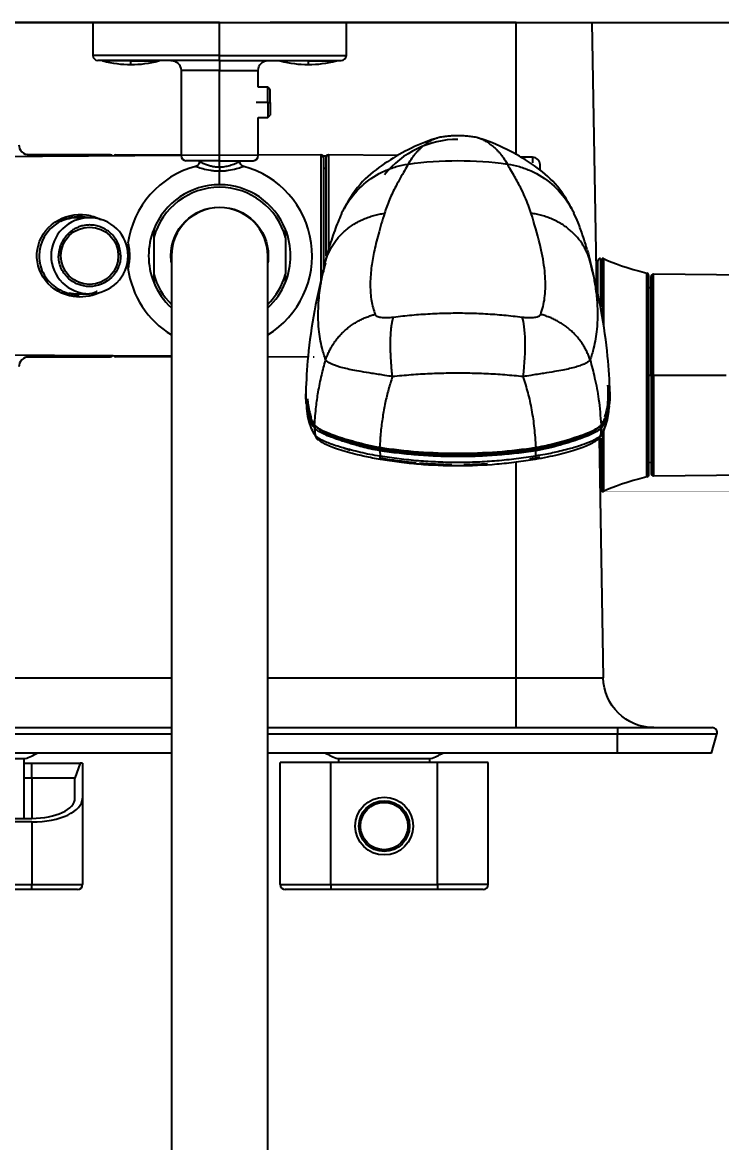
# Model space of a CAD drawing. Extents: x 0 to 3160, y 0 to 2315.
# Drawn here: x 1059.4 to 1197.3, y 1874.2 to 2095 of the extents above; entities that cross this region are included whole.
import ezdxf

# ---------------------------------------------------------------- set-up
doc = ezdxf.new("R2010")
doc.units = 0
doc.header["$LTSCALE"] = 10
doc.header["$MEASUREMENT"] = 0
doc.header["$PDMODE"] = 3
doc.header["$PDSIZE"] = -10
doc.layers.get('0').update_dxf_attribs({"linetype": 'CONTINUOUS'})
doc.layers.get('DEFPOINTS').update_dxf_attribs({"linetype": 'CONTINUOUS'})
doc.layers.add('1', color=7, linetype='CONTINUOUS', true_color=0xffffff)
doc.styles.add('Daelim Dimension', font='')
doc.styles.get('Daelim Dimension').set_extended_font_data('나눔고딕')
doc.dimstyles.new('DEFAULT', dxfattribs={"dimscale": 2, "dimtxt": 2, "dimasz": 2, "dimexe": 0, "dimexo": 2, "dimgap": 1, "dimtad": 1, "dimdec": 1, "dimzin": 9, "dimdsep": 46, "dimtxsty": 'Daelim Dimension', "dimcen": 0.5, "dimclrd": 252, "dimclre": 252, "dimclrt": 3, "dimadec": 1, "dimazin": 0, "dimtfac": 1, "dimtdec": 1, "dimtix": 1, "dimtmove": 0, "dimatfit": 3, "dimfxl": 1, "dimtolj": 1, "dimtzin": 1, "dimlwd": 9, "dimlwe": 9, "dimarcsym": 0})

# ---------------------------------------------------------------- blocks, each defined once
blk = doc.blocks.new('*D19')
at = {"color": 5, "lineweight": 9, "ltscale": 0.5, "transparency": 16777216}
for p, q in [((1376.7, 2095.02), (1378.39, 2095.02)), ((1376.39, 2087.02), (1376.39, 1551.36)), ((1102.29, 1543.36), (1378.39, 1543.36))]:
    blk.add_line(p, q, dxfattribs=at)
at = {"color": 5, "ltscale": 0.5, "transparency": 16777216}
for points in [[(1375.06, 2087.02), (1377.72, 2087.02), (1376.39, 2095.02)], [(1375.06, 1551.36), (1377.72, 1551.36), (1376.39, 1543.36)]]:
    blk.add_solid(points, dxfattribs=at)
at = {"layer": 'DEFPOINTS', "color": 0, "ltscale": 0.5, "transparency": 16777216}
for p in [(1372.7, 2095.02), (1098.29, 1543.36), (1376.39, 1543.36)]:
    blk.add_point(p, dxfattribs=at)
at = {"color": 7, "ltscale": 0.5, "transparency": 16777216, "insert": (1363.5, 1819.19), "char_height": 20, "attachment_point": 5, "rotation": 90, "style": 'Daelim Dimension'}
blk.add_mtext('\\A1;552', dxfattribs=at)

msp = doc.modelspace()

# ---------------------------------------------------------------- linework, layer by layer
at = {"lineweight": -3, "ltscale": 0.5}
msp.add_line((632.78, 2095.02), (2112.63, 2095.02), dxfattribs=at)
at = {"color": 7, "lineweight": -3, "ltscale": 0.5}
msp.add_line((1105.89, 2068.85), (1090.69, 2068.76), dxfattribs=at)
at = {"layer": '1', "color": 7, "linetype": 'Continuous', "lineweight": -3}
for p, q in [((1090.68, 2095.02), (736.79, 2095.02)), ((1090.68, 2095.02), (736.79, 2095.02)), ((1073.29, 2095.02), (1073.29, 2088.52)), ((1098.29, 2095.02), (1073.29, 2095.02)), ((1098.29, 2088.52), (1098.29, 2095.02)), ((1098.29, 2095.02), (1123.29, 2095.02)), ((1156.79, 2095.02), (1108.28, 2095.02)), ((1123.29, 2088.52), (1123.29, 2095.02)), ((1156.79, 2095.02), (1171.7, 2095.02)), ((1156.79, 2068.94), (1156.79, 2095.02)), ((1171.7, 2095.02), (1172.62, 2042.4)), ((1098.29, 2088.52), (1073.29, 2088.52)), ((1098.29, 2087.52), (1074.29, 2087.52)), ((1080.79, 2087.42), (1075.31, 2087.42)), ((1080.79, 2087.52), (1080.79, 2087.42)), ((1080.79, 2087.42), (1086.26, 2087.42)), ((1080.79, 2086.72), (1080.79, 2087.42)), ((1098.29, 2087.52), (1098.29, 2088.52)), ((1098.29, 2088.52), (1123.29, 2088.52)), ((1098.29, 2087.52), (1122.29, 2087.52)), ((1098.29, 2087.52), (1098.29, 2085.52)), ((1115.79, 2087.42), (1110.31, 2087.42)), ((1115.79, 2087.52), (1115.79, 2087.42)), ((1115.79, 2087.42), (1121.26, 2087.42)), ((1115.79, 2086.72), (1115.79, 2087.42)), ((1090.69, 2085.52), (1090.69, 2068.76)), ((1098.29, 2085.52), (1090.69, 2085.52)), ((1098.29, 2085.52), (1105.89, 2085.52)), ((1098.29, 2068.76), (1098.29, 2085.52)), ((1105.89, 2082.26), (1105.89, 2085.52)), ((1098.29, 2066.52), (1098.29, 2084.02)), ((1107.79, 2082.26), (1105.89, 2082.26)), ((1108.29, 2081.76), (1107.79, 2082.26)), ((1107.79, 2079.26), (1107.79, 2082.26)), ((1108.29, 2079.26), (1108.29, 2081.76)), ((1107.79, 2079.26), (1105.47, 2079.26)), ((1107.79, 2079.26), (1108.29, 2079.26)), ((1107.79, 2079.26), (1107.79, 2076.26)), ((1108.29, 2079.26), (1108.29, 2076.76)), ((1105.89, 2068.76), (1105.89, 2076.26)), ((1105.89, 2076.26), (1107.79, 2076.26)), ((1107.79, 2076.26), (1108.29, 2076.76)), ((1076.79, 2068.92), (1060.51, 2068.92)), ((1076.79, 2068.68), (1076.79, 2068.92)), ((1077.79, 2068.68), (1077.79, 2068.92)), ((1090.69, 2068.85), (1077.79, 2068.92)), ((1118.25, 2068.92), (1105.89, 2068.85)), ((1118.25, 2068.92), (1118.25, 2043.57)), ((1133.5, 2068.76), (1119.75, 2068.92)), ((1119.75, 2068.92), (1119.75, 2050.01)), ((1090.69, 2068.76), (1052.24, 2068.53)), ((1098.29, 2067.76), (1091.69, 2067.76)), ((1094.29, 2067.76), (1094.29, 2067.61)), ((1098.29, 2067.76), (1098.29, 2068.76)), ((1098.29, 2067.76), (1104.89, 2067.76)), ((1102.29, 2067.61), (1102.29, 2067.76)), ((1119.31, 2068.68), (1118.67, 2068.68)), ((1118.75, 2068.42), (1118.75, 2045.8)), ((1119.25, 2068.42), (1119.25, 2049.02)), ((1160.02, 2068.45), (1157.55, 2068.48)), ((1160.02, 2068.45), (1160.02, 2067.33)), ((1161.5, 2066.01), (1161.5, 2067)), ((1098.29, 2063.02), (1098.29, 2065.74)), ((1119.25, 2066.23), (1118.75, 2066.23)), ((1072.64, 2056.52), (1070.3, 2056.52)), ((1085.29, 2052.66), (1085.29, 2045.38)), ((1111.29, 2052.66), (1111.29, 2045.38)), ((1088.79, 2049.02), (1088.79, 2021.12)), ((1107.79, 2021.12), (1107.79, 2049.02)), ((1173.41, 2048.52), (1173.41, 2048.52)), ((1182.54, 2005.43), (1182.54, 2045.62)), ((1182.91, 2045.13), (1182.91, 2005.91)), ((1183.41, 2025.52), (1183.41, 2044.92)), ((1183.56, 2025.52), (1183.56, 2045.28)), ((1224.19, 2044.95), (1183.91, 2045.42)), ((1183.91, 2025.52), (1183.91, 2045.42)), ((1183.41, 2042.73), (1182.91, 2042.73)), ((1070.3, 2041.52), (1072.64, 2041.52)), ((1052.24, 2029.51), (1088.78, 2029.3)), ((1060.51, 2029.12), (1076.79, 2029.12)), ((1076.79, 2029.12), (1076.79, 2029.37)), ((1077.79, 2029.12), (1077.79, 2029.36)), ((1077.79, 2029.12), (1088.79, 2029.19)), ((1107.78, 2029.19), (1115.73, 2029.14)), ((1116.71, 2029.13), (1116.93, 2029.13)), ((1182.91, 2025.52), (1183.41, 2025.52)), ((1183.41, 2025.52), (1183.41, 2006.12)), ((1183.41, 2025.52), (1183.56, 2025.52)), ((1183.56, 2025.52), (1183.91, 2025.52)), ((1183.56, 2025.52), (1183.56, 2005.77)), ((1183.91, 2025.52), (1198.19, 2025.52)), ((1183.91, 2025.52), (1183.91, 2005.62)), ((1088.79, 2021.12), (1088.79, 1686.12)), ((1107.79, 1686.12), (1107.79, 2021.12)), ((1117.17, 2013.58), (1117.04, 2015.07)), ((1173.53, 2015.07), (1173.4, 2013.58)), ((1173.13, 2012.99), (1173.95, 1965.85)), ((1129.9, 2010.6), (1129.93, 2009.61)), ((1160.64, 2009.62), (1160.67, 2010.6)), ((1156.79, 1965.85), (1156.79, 2008.41)), ((1182.91, 2008.31), (1183.41, 2008.32)), ((1183.91, 2005.62), (1224.19, 2006.1)), ((1173.41, 2002.53), (1173.41, 2002.53)), ((736.79, 1965.85), (1088.78, 1965.85)), ((1107.78, 1965.85), (1156.79, 1965.85)), ((1156.79, 1956.02), (1156.79, 1965.85)), ((1156.79, 1965.85), (1173.95, 1965.85)), ((716.79, 1956.02), (1088.78, 1956.02)), ((1088.78, 1954.74), (716.79, 1954.74)), ((1107.78, 1956.02), (1176.79, 1956.02)), ((1176.79, 1954.74), (1107.78, 1954.74)), ((1176.79, 1956.02), (1176.79, 1954.74)), ((1176.79, 1956.02), (1195.44, 1956.02)), ((1196.4, 1954.74), (1176.79, 1954.74)), ((1176.79, 1951.02), (1176.79, 1954.74)), ((1195.29, 1951.02), (1196.4, 1954.74)), ((1088.78, 1951.02), (716.79, 1951.02)), ((1050.75, 1949.92), (1059.92, 1949.92)), ((1059.75, 1938.13), (1059.75, 1949.92)), ((1176.79, 1951.02), (1107.78, 1951.02)), ((1121.57, 1949.92), (1130.75, 1949.92)), ((1121.75, 1949.92), (1121.75, 1949.12)), ((1130.75, 1949.92), (1139.92, 1949.92)), ((1139.75, 1949.12), (1139.75, 1949.92)), ((1195.29, 1951.02), (1176.79, 1951.02)), ((1059.75, 1949.05), (1061.25, 1949.05)), ((1061.25, 1946.05), (1061.25, 1949.05)), ((1061.25, 1949.05), (1070.75, 1949.05)), ((1070.75, 1949.05), (1069.75, 1946.05)), ((1071.25, 1949.05), (1070.75, 1949.05)), ((1071.25, 1949.05), (1071.25, 1942.1)), ((1120.25, 1949.12), (1110.25, 1949.12)), ((1110.25, 1925.12), (1110.25, 1949.12)), ((1120.25, 1925.12), (1120.25, 1949.12)), ((1141.25, 1949.12), (1120.25, 1949.12)), ((1141.25, 1925.12), (1141.25, 1949.12)), ((1151.25, 1949.12), (1141.25, 1949.12)), ((1151.25, 1925.12), (1151.25, 1949.12)), ((1061.25, 1946.05), (1059.75, 1946.05)), ((1061.25, 1946.05), (1061.25, 1938.13)), ((1069.75, 1946.05), (1061.25, 1946.05)), ((1069.75, 1942.1), (1069.75, 1946.05)), ((1071.25, 1942.1), (1071.25, 1925.12)), ((1040.25, 1938.13), (1061.25, 1938.13)), ((1061.25, 1937.43), (1040.25, 1937.43)), ((1061.25, 1937.43), (1061.25, 1925.12)), ((1040.25, 1925.12), (1061.25, 1925.12)), ((1061.25, 1924.12), (1040.25, 1924.12)), ((1061.25, 1925.12), (1071.25, 1925.12)), ((1061.25, 1924.12), (1061.25, 1925.12)), ((1070.25, 1924.12), (1061.25, 1924.12)), ((1110.25, 1925.12), (1120.25, 1925.12)), ((1120.25, 1924.12), (1111.25, 1924.12)), ((1120.25, 1925.12), (1120.25, 1924.12)), ((1120.25, 1925.12), (1141.25, 1925.12)), ((1141.25, 1924.12), (1120.25, 1924.12)), ((1141.25, 1925.12), (1141.25, 1924.12)), ((1151.25, 1925.12), (1141.25, 1925.12)), ((1150.25, 1924.12), (1141.25, 1924.12))]:
    msp.add_line(p, q, dxfattribs=at)
for centre, radius in [((1072.64, 2049.02), 5.66), ((1130.75, 1936.62), 5.7), ((1130.75, 1936.62), 5), ((1130.75, 1936.62), 4.67)]:
    msp.add_circle(centre, radius, dxfattribs=at)
for centre, radius, start, end in [((1074.29, 2088.52), 1, 180, 270), ((1075.44, 2087.91), 0.5, 230.0309, 255.4454), ((1080.79, 2108.51), 21.79, 255.4454, 270), ((1080.79, 2108.51), 21.79, 270, 284.5546), ((1086.14, 2087.91), 0.5, 284.5546, 309.9691), ((1110.44, 2087.91), 0.5, 230.0309, 255.4454), ((1115.79, 2108.51), 21.79, 255.4454, 270), ((1115.79, 2108.51), 21.79, 270, 284.5546), ((1121.14, 2087.91), 0.5, 284.5546, 309.9691), ((1122.29, 2088.52), 1, 270, 0), ((1076.79, 2068.42), 0.5, 30.9107, 90), ((1077.79, 2068.42), 0.5, 90, 148.9753), ((1118.25, 2068.42), 0.5, 0, 90), ((1119.75, 2068.42), 0.5, 90, 180), ((1098.29, 2049.02), 18.25, 105.0465, 172.2077), ((1091.69, 2068.76), 1, 180, 270), ((1098.29, 2049.02), 18.25, 301.3707, 74.9191), ((1104.89, 2068.76), 1, 270, 0), ((1160, 2066.95), 1.5, 2.1611, 89.3228), ((685.03, 2049.02), 476.81, 2.0538, 2.1611), ((1098.29, 2049.02), 14, 21.7868, 158.2132), ((1098.29, 2049.02), 13.5, 15.6425, 164.3575), ((1098.29, 2049.02), 9.5, 90, 180), ((1098.29, 2049.02), 9.5, 0, 90), ((1098.29, 2049.02), 14, 158.2132, 180), ((1098.29, 2049.02), 14, 0, 21.7868), ((1098.29, 2049.02), 14, 180, 201.7868), ((1098.29, 2049.02), 14, 338.2132, 0), ((1173.41, 2048.02), 0.5, 90.0266, 180.0001), ((1098.29, 2049.02), 18.25, 187.7655, 238.6301), ((1098.29, 2049.02), 13.5, 195.6425, 225.2763), ((1098.29, 2049.02), 13.5, 314.7237, 344.3575), ((1182.41, 2045.13), 0.5, 0.0048, 75.6178), ((1183.91, 2044.92), 0.5, 135, 180), ((1183.91, 2044.92), 0.5, 90, 135), ((1098.29, 2049.02), 14, 201.7868, 227.2687), ((1098.29, 2049.02), 14, 312.7313, 338.2132), ((1076.79, 2029.62), 0.5, 270, 329.0893), ((1077.79, 2029.62), 0.5, 211.0247, 270), ((1182.41, 2005.91), 0.5, 284.3966, 359.9952), ((1183.91, 2006.12), 0.5, 180, 225), ((1183.91, 2006.12), 0.5, 225, 270), ((1173.41, 2003.02), 0.5, 258.6198, 270.0346), ((1195.44, 1955.02), 1, 343.3008, 90), ((1055.46, 1962.86), 13.69, 289.0036, 300.1061), ((1126.03, 1962.86), 13.69, 239.8938, 250.9964), ((1135.46, 1962.86), 13.69, 289.0036, 300.1061), ((1070.25, 1925.12), 1, 270, 0), ((1111.25, 1925.12), 1, 180, 270), ((1150.25, 1925.12), 1, 270, 0)]:
    msp.add_arc(centre, radius, start, end, dxfattribs=at)
at = {"layer": '1', "color": 7, "linetype": 'Continuous', "lineweight": -3, "extrusion": (0, 0, -1)}
for centre, radius, start, end in [((-1088.69, 2085.52), 2, 90, 180), ((-1107.89, 2085.52), 2, 0, 90), ((-1098.29, 2049.02), 9.6, 0, 180), ((-1098.29, 2049.02), 9.6, 351.7228, 0), ((-1098.29, 2049.02), 9.6, 180, 188.2772), ((-1182.41, 2005.91, 0), 0.5, 180.0049, 255.6182), ((-1183.95, 1966.02), 10, 270, 359)]:
    msp.add_arc(centre, radius, start, end, dxfattribs=at)
at = {"layer": '1', "color": 7, "linetype": 'Continuous', "lineweight": -3}
for centre, major_axis, ratio, start_param, end_param in [((1145.29, 2053.48), (-18.5, 0), 0.999391, 4.712389, 5.610786), ((1070.3, 2049.02), (-7.67, 0), 0.978148, 4.712389, 5.161244), ((1070.3, 2049.02), (-7.67, 0), 0.978148, 1.345191, 1.570796), ((1155.73, 2025.45), (-1.45, -12.42), 0.197315, 1.574193, 2.777442), ((1117.32, 2015.7), (0.25, 0.165), 0.982579, 2.515896, 4.136809), ((1173.23, 2015.1), (0.251, -0.164), 0.982614, 0.480237, 2.140088), ((1173.25, 2015.7), (0.25, -0.165), 0.982579, 5.287968, 6.908882), ((1118.16, 2013.68), (-0.815, -0.579), 0.984987, 5.763218, 6.971742), ((1172.41, 2013.68), (-0.815, 0.579), 0.984993, 2.452783, 3.103696), ((1172.41, 2013.68), (-0.815, 0.579), 0.984993, 3.103697, 3.661677), ((1129.93, 2011.33), (0.045, 0.297), 0.214145, 1.745966, 3.757093), ((1130.17, 2009.87), (-0.166, -0.986), 0.208465, 5.007343, 6.351865), ((1129.98, 2010.67), (-0.045, -0.297), 0.213158, 3.760568, 5.003914), ((1160.4, 2009.87), (0.166, -0.986), 0.208473, 6.214509, 7.559034), ((1160.59, 2010.67), (0.045, -0.297), 0.213158, 1.279271, 2.522617), ((1160.64, 2011.33), (0.045, -0.297), 0.214142, 5.667685, 7.678813), ((1061.25, 1942.1), (10, 0), 0.466308, 4.712389, 6.283185), ((1061.25, 1942.1), (8.5, 0), 0.466308, 4.712389, 6.283185)]:
    msp.add_ellipse(centre, major_axis=major_axis, ratio=ratio, start_param=start_param, end_param=end_param, dxfattribs=at)
at = {"layer": '1', "color": 7, "linetype": 'Continuous', "lineweight": -3, "extrusion": (0, 0, -1)}
msp.add_ellipse((1072.64, 2049.02), major_axis=(-6.13, 0), ratio=0.978148, start_param=6.280467, end_param=6.285904, dxfattribs=at)
at = {"layer": '1', "color": 7, "linetype": 'Continuous', "lineweight": -3}
for points, degree, knots in [([(1140.67, 2072.08), (1138.88, 2071.48), (1135.46, 2070.07), (1130.81, 2067.27), (1126.23, 2063.89), (1123.9, 2060.38), (1122.84, 2058.31)], 3, [0, 0, 0, 0, 0.250859, 0.494293, 0.739612, 1, 1, 1, 1]), ([(1135.52, 2067.1), (1135.77, 2067.55), (1136.26, 2068.34), (1136.88, 2069.13), (1137.38, 2069.67), (1137.89, 2070.16), (1138.39, 2070.59), (1138.89, 2070.99), (1139.39, 2071.36), (1139.98, 2071.75), (1140.44, 2071.99), (1140.66, 2072.08)], 3, [0, 0, 0, 0, 0.145614, 0.291358, 0.364229, 0.437101, 0.582845, 0.655717, 0.728589, 0.874332, 1, 1, 1, 1]), ([(1167.73, 2058.31), (1166.79, 2060.17), (1164.65, 2063.49), (1160.33, 2066.93), (1155.55, 2069.84), (1151.89, 2071.4), (1149.9, 2072.08)], 3, [0, 0, 0, 0, 0.235884, 0.473701, 0.724424, 1, 1, 1, 1]), ([(1149.91, 2072.08), (1150.13, 2071.99), (1150.59, 2071.75), (1151.18, 2071.36), (1151.68, 2070.99), (1152.18, 2070.59), (1152.69, 2070.16), (1153.19, 2069.67), (1153.69, 2069.13), (1154.31, 2068.34), (1154.8, 2067.55), (1155.05, 2067.1)], 3, [0, 0, 0, 0, 0.12564, 0.27137, 0.344235, 0.4171, 0.56283, 0.635695, 0.70856, 0.85429, 1, 1, 1, 1]), ([(1058.68, 2070.92), (1058.68, 2070.45), (1058.87, 2069.9), (1059.65, 2069.12), (1060.21, 2068.92), (1060.68, 2068.92)], 3, [0, 0, 0, 0, 0.5, 0.5, 1, 1, 1, 1]), ([(1094.28, 2067.64), (1094.29, 2067.53), (1094.26, 2067.31), (1094.1, 2067), (1093.85, 2066.76), (1093.65, 2066.67), (1093.54, 2066.65)], 3, [0, 0, 0, 0, 0.242089, 0.499008, 0.756466, 1, 1, 1, 1]), ([(1093.55, 2066.65), (1093.55, 2066.65), (1093.81, 2066.56), (1094.89, 2066.22), (1096.23, 2065.91), (1097.41, 2065.76), (1098, 2065.74), (1098.29, 2065.74)], 3, [0, 0, 0, 0, 0.234739, 0.491799, 0.75297, 0.881153, 1, 1, 1, 1]), ([(1094.29, 2067.61), (1094.29, 2067.61), (1094.48, 2067.5), (1095.27, 2067.16), (1096.21, 2066.85), (1096.94, 2066.65), (1097.62, 2066.54), (1098.07, 2066.53), (1098.29, 2066.52)], 3, [0, 0, 0, 0, 0.225381, 0.505712, 0.669297, 0.790152, 0.896393, 1, 1, 1, 1]), ([(1098.29, 2066.52), (1098.55, 2066.53), (1099.16, 2066.57), (1100.14, 2066.78), (1101.25, 2067.14), (1102.08, 2067.5), (1102.29, 2067.61), (1102.29, 2067.61), (1102.29, 2067.61)], 3, [0, 0, 0, 0, 0.123458, 0.287607, 0.493343, 0.772319, 0.999355, 1, 1, 1, 1]), ([(1098.29, 2065.74), (1098.57, 2065.74), (1099.16, 2065.76), (1100.34, 2065.91), (1101.68, 2066.22), (1102.76, 2066.56), (1103.02, 2066.65), (1103.03, 2066.65)], 3, [0, 0, 0, 0, 0.118482, 0.246383, 0.507266, 0.763196, 1, 1, 1, 1]), ([(1103.03, 2066.65), (1102.92, 2066.67), (1102.72, 2066.76), (1102.47, 2067), (1102.31, 2067.31), (1102.28, 2067.53), (1102.29, 2067.64)], 3, [0, 0, 0, 0, 0.243534, 0.500993, 0.757911, 1, 1, 1, 1]), ([(1122.86, 2058.34), (1123.08, 2058.75), (1124.15, 2060.53), (1126.61, 2063.33), (1130.06, 2065.52), (1133.12, 2066.65), (1134.71, 2066.99), (1135.52, 2067.1)], 3, [0, 0, 0, 0, 0.087662, 0.391775, 0.695887, 0.847944, 1, 1, 1, 1]), ([(1135.55, 2067.11), (1135.28, 2066.68), (1134.74, 2065.81), (1133.92, 2064.32), (1132.86, 2062.4), (1131.71, 2060.04), (1131.12, 2058.29), (1130.81, 2057.39)], 3, [0, 0, 0, 0, 0.155287, 0.315255, 0.475788, 0.730778, 1, 1, 1, 1]), ([(1159.76, 2057.39), (1159.58, 2057.9), (1159.22, 2058.98), (1158.49, 2060.71), (1157.54, 2062.75), (1156.49, 2064.63), (1155.6, 2066.13), (1155.22, 2066.81), (1155.05, 2067.1)], 3, [0, 0, 0, 0, 0.15551, 0.324041, 0.505469, 0.750294, 0.890465, 1, 1, 1, 1]), ([(1155.05, 2067.1), (1155.86, 2066.99), (1157.45, 2066.65), (1160.51, 2065.52), (1163.96, 2063.33), (1166.42, 2060.53), (1167.49, 2058.75), (1167.71, 2058.34)], 3, [0, 0, 0, 0, 0.152042, 0.304084, 0.608168, 0.912253, 1, 1, 1, 1]), ([(1074.28, 2041.62), (1072.79, 2040.98), (1071.1, 2040.74), (1067.31, 2041.3), (1065.29, 2042.44), (1062.62, 2045.82), (1061.99, 2048.12), (1062.71, 2052.49), (1064.01, 2054.41), (1067.57, 2056.85), (1069.86, 2057.39), (1073, 2056.93), (1073.92, 2056.63), (1074.77, 2056.2)], 3, [0, 0, 0, 0, 0.144327, 0.144327, 0.33715, 0.33715, 0.529972, 0.529972, 0.722794, 0.722794, 0.915616, 0.915616, 1, 1, 1, 1]), ([(1072.33, 2056.56), (1071.6, 2056.7), (1070.85, 2056.75), (1068.8, 2056.6), (1067.51, 2056.19), (1064.17, 2054.16), (1062.67, 2051.71), (1062.66, 2047.7), (1063.03, 2046.39), (1064.34, 2044.15), (1065.29, 2043.2), (1067.5, 2041.86), (1068.79, 2041.45), (1070.26, 2041.34), (1070.42, 2041.34), (1070.57, 2041.33)], 3, [0, 0, 0, 0, 0.084515, 0.084515, 0.234107, 0.234107, 0.533291, 0.533291, 0.682883, 0.682883, 0.832475, 0.832475, 0.982067, 0.982067, 1, 1, 1, 1]), ([(1065.04, 2049.02), (1065.04, 2050.98), (1066.71, 2054.93), (1072.64, 2057.33), (1078.57, 2054.93), (1081.07, 2049.02), (1078.57, 2043.12), (1072.64, 2040.72), (1066.71, 2043.12), (1065.04, 2047.06), (1065.04, 2049.02)], 3, [0, 0, 0, 0, 0.12437, 0.25, 0.37563, 0.5, 0.62437, 0.75, 0.87563, 1, 1, 1, 1]), ([(1122.36, 2057.36), (1122.35, 2057.34), (1122.09, 2056.78), (1121.62, 2055.69), (1120.94, 2053.93), (1120.34, 2052.12), (1119.95, 2050.84), (1119.78, 2050.2)], 3, [0, 0, 0, 0, 0.008522, 0.2277, 0.464789, 0.738136, 1, 1, 1, 1]), ([(1130.81, 2057.39), (1130.39, 2056), (1129.59, 2053.36), (1128.72, 2049.77), (1128.13, 2046.38), (1127.94, 2043.19), (1128.14, 2040.14), (1128.68, 2038.34), (1128.95, 2037.47)], 3, [0, 0, 0, 0, 0.185698, 0.353422, 0.503325, 0.67719, 0.842575, 1, 1, 1, 1]), ([(1161.62, 2037.47), (1161.79, 2037.98), (1162.14, 2039.03), (1162.43, 2040.72), (1162.58, 2042.54), (1162.56, 2044.49), (1162.3, 2047.39), (1161.49, 2051.62), (1160.36, 2055.36), (1159.76, 2057.39)], 3, [0, 0, 0, 0, 0.093526, 0.189841, 0.289074, 0.391334, 0.49672, 0.728183, 1, 1, 1, 1]), ([(1170.8, 2050.17), (1170.55, 2051.1), (1169.98, 2052.91), (1169.13, 2055.32), (1168.46, 2056.8), (1168.17, 2057.41)], 3, [0, 0, 0, 0, 0.383116, 0.746072, 1, 1, 1, 1]), ([(1078.77, 2049.02), (1078.75, 2049.44), (1078.69, 2050.27), (1078.3, 2051.44), (1077.72, 2052.47), (1076.99, 2053.34), (1076.15, 2054.03), (1075.24, 2054.55), (1074.29, 2054.9), (1073.34, 2055.08), (1072.42, 2055.11), (1071.55, 2055.01), (1070.74, 2054.8), (1070, 2054.5), (1069.35, 2054.13), (1068.77, 2053.7), (1068.28, 2053.25), (1067.87, 2052.78), (1067.52, 2052.3), (1067.25, 2051.83), (1067.03, 2051.37), (1066.86, 2050.94), (1066.74, 2050.53), (1066.65, 2050.16), (1066.59, 2049.82), (1066.55, 2049.53), (1066.52, 2049.27), (1066.51, 2049.11), (1066.51, 2049.04)], 3, [0, 0, 0, 0, 0.066073, 0.129853, 0.191355, 0.250595, 0.307586, 0.362341, 0.414873, 0.465192, 0.51331, 0.559236, 0.602978, 0.644543, 0.683939, 0.721171, 0.756243, 0.789161, 0.819925, 0.84854, 0.875005, 0.899322, 0.921489, 0.941504, 0.959367, 0.975073, 0.988619, 1, 1, 1, 1]), ([(1085.29, 2054.22), (1085.29, 2054.22), (1085.29, 2054.22), (1085.29, 2054.2), (1085.29, 2054.18), (1085.29, 2054.13), (1085.29, 2054.1), (1085.29, 2053.97), (1085.29, 2053.88), (1085.29, 2053.47), (1085.29, 2053.13), (1085.29, 2052.76), (1085.29, 2052.71), (1085.29, 2052.66)], 3, [0, 0, 0, 0, 0.03963, 0.03963, 0.088725, 0.088725, 0.170069, 0.170069, 0.343238, 0.343238, 0.92063, 0.92063, 1, 1, 1, 1]), ([(1111.29, 2052.66), (1111.29, 2053), (1111.29, 2053.34), (1111.29, 2053.73), (1111.29, 2053.8), (1111.29, 2053.95), (1111.29, 2054.03), (1111.29, 2054.12), (1111.29, 2054.14), (1111.29, 2054.18), (1111.29, 2054.2), (1111.29, 2054.22), (1111.29, 2054.22), (1111.29, 2054.22)], 3, [0, 0, 0, 0, 0.583254, 0.583254, 0.70865, 0.70865, 0.853126, 0.853126, 0.908969, 0.908969, 0.965806, 0.965806, 1, 1, 1, 1]), ([(1080.21, 2051.52), (1080.21, 2051.52), (1080.21, 2051.52), (1080.22, 2051.48), (1080.23, 2051.41), (1080.28, 2051.18), (1080.31, 2051.02), (1080.37, 2050.64), (1080.41, 2050.41), (1080.46, 2049.91), (1080.48, 2049.63), (1080.5, 2049.24), (1080.5, 2049.13), (1080.5, 2049.02)], 3, [0, 0, 0, 0, 0.068145, 0.068145, 0.27696, 0.27696, 0.48726, 0.48726, 0.702219, 0.702219, 0.918223, 0.918223, 1, 1, 1, 1]), ([(1078.77, 2049.02), (1078.77, 2048.97), (1078.77, 2048.87), (1078.76, 2048.67), (1078.73, 2048.32), (1078.62, 2047.63), (1078.32, 2046.67), (1077.76, 2045.62), (1076.26, 2043.8), (1073.4, 2042.64), (1070.27, 2043.27), (1068.56, 2044.37), (1067.53, 2045.59), (1067.05, 2046.47), (1066.78, 2047.22), (1066.64, 2047.81), (1066.57, 2048.31), (1066.53, 2048.66), (1066.52, 2048.83), (1066.51, 2048.92), (1066.51, 2048.96), (1066.51, 2048.99), (1066.51, 2049), (1066.51, 2049), (1066.51, 2049), (1066.51, 2049.01), (1066.51, 2049.01), (1066.51, 2049.01), (1066.51, 2049.01), (1066.51, 2049.01), (1066.51, 2049.01), (1066.51, 2049.01), (1066.51, 2049.01), (1066.51, 2049.01)], 3, [0, 0, 0, 0, 0.007939, 0.015873, 0.031726, 0.063379, 0.12646, 0.189299, 0.251899, 0.497305, 0.622258, 0.747502, 0.810384, 0.873276, 0.904848, 0.936456, 0.968198, 0.984103, 0.992054, 0.996028, 0.998014, 0.999007, 0.999504, 0.999752, 0.999876, 0.999938, 0.999969, 0.999984, 0.999992, 0.999994, 0.999996, 0.999998, 1, 1, 1, 1]), ([(1080.5, 2049.02), (1080.5, 2048.75), (1080.49, 2048.47), (1080.44, 2047.95), (1080.42, 2047.7), (1080.35, 2047.27), (1080.32, 2047.07), (1080.26, 2046.77), (1080.24, 2046.66), (1080.21, 2046.55), (1080.21, 2046.52), (1080.21, 2046.52)], 3, [0, 0, 0, 0, 0.211236, 0.211236, 0.422216, 0.422216, 0.636978, 0.636978, 0.85415, 0.85415, 1, 1, 1, 1]), ([(1119.15, 2047.64), (1118.29, 2044.46), (1116.87, 2038.28), (1115.68, 2029.65), (1115.35, 2024.42), (1115.29, 2022.09)], 3, [0, 0, 0, 0, 0.360659, 0.710315, 1, 1, 1, 1]), ([(1119.2, 2028.48), (1118.95, 2029.25), (1118.52, 2030.6), (1118.12, 2032.63), (1117.83, 2034.7), (1117.68, 2037.49), (1117.86, 2040.93), (1118.4, 2044.57), (1118.94, 2046.9), (1119.17, 2047.91)], 3, [0, 0, 0, 0, 0.141647, 0.248952, 0.356841, 0.495743, 0.704676, 0.872779, 1, 1, 1, 1]), ([(1171.4, 2047.91), (1171.57, 2047.18), (1171.95, 2045.54), (1172.41, 2042.98), (1172.77, 2040.07), (1172.88, 2037.2), (1172.74, 2034.7), (1172.46, 2032.63), (1172.05, 2030.6), (1171.62, 2029.25), (1171.37, 2028.48)], 3, [0, 0, 0, 0, 0.091611, 0.206206, 0.343764, 0.504271, 0.643103, 0.751055, 0.85833, 1, 1, 1, 1]), ([(1175.28, 2022.09), (1175.22, 2024.42), (1174.89, 2029.65), (1173.7, 2038.28), (1172.28, 2044.46), (1171.42, 2047.64)], 3, [0, 0, 0, 0, 0.289631, 0.639233, 1, 1, 1, 1]), ([(1172.91, 2041.13), (1172.91, 2041.28), (1172.91, 2043), (1172.91, 2045.46), (1172.91, 2047.16), (1172.91, 2048.02), (1172.91, 2048.02)], 2, [0, 0, 0, 0.023203, 0.267446, 0.51169, 0.755933, 1, 1, 1]), ([(1173.41, 2048.52), (1173.41, 2048.41), (1173.41, 2045.95), (1173.41, 2040.91), (1173.41, 2039.96), (1173.41, 2038.96)], 3, [0, 0, 0, 0, 0.826353, 0.826353, 1, 1, 1, 1]), ([(1085.29, 2045.38), (1085.29, 2045.05), (1085.29, 2044.71), (1085.29, 2044.31), (1085.29, 2044.24), (1085.29, 2044.1), (1085.29, 2044.02), (1085.29, 2043.93), (1085.29, 2043.91), (1085.29, 2043.86), (1085.29, 2043.85), (1085.29, 2043.83), (1085.29, 2043.83), (1085.29, 2043.83)], 3, [0, 0, 0, 0, 0.583254, 0.583254, 0.70865, 0.70865, 0.853126, 0.853126, 0.908969, 0.908969, 0.965806, 0.965806, 1, 1, 1, 1]), ([(1111.29, 2043.83), (1111.29, 2043.83), (1111.29, 2043.83), (1111.29, 2043.85), (1111.29, 2043.87), (1111.29, 2043.91), (1111.29, 2043.95), (1111.29, 2044.07), (1111.29, 2044.17), (1111.29, 2044.58), (1111.29, 2044.91), (1111.29, 2045.29), (1111.29, 2045.34), (1111.29, 2045.38)], 3, [0, 0, 0, 0, 0.03963, 0.03963, 0.088725, 0.088725, 0.170069, 0.170069, 0.343238, 0.343238, 0.92063, 0.92063, 1, 1, 1, 1]), ([(1128.95, 2037.47), (1128.98, 2037.4), (1129.05, 2037.26), (1129.38, 2037.04), (1130.09, 2036.88), (1131.23, 2036.81), (1132.15, 2036.9), (1132.61, 2036.95)], 3, [0, 0, 0, 0, 0.11939, 0.232656, 0.478252, 0.740011, 1, 1, 1, 1]), ([(1132.61, 2036.95), (1133.8, 2037.09), (1136.19, 2037.37), (1139.82, 2037.62), (1143.47, 2037.76), (1147.12, 2037.76), (1150.76, 2037.62), (1154.39, 2037.36), (1156.77, 2037.09), (1157.96, 2036.95)], 3, [0, 0, 0, 0, 0.142874, 0.285819, 0.428791, 0.571742, 0.714625, 0.857391, 1, 1, 1, 1]), ([(1157.96, 2036.95), (1158.19, 2036.92), (1158.65, 2036.87), (1159.31, 2036.84), (1159.92, 2036.85), (1160.62, 2036.91), (1161.33, 2037.07), (1161.53, 2037.34), (1161.62, 2037.47)], 3, [0, 0, 0, 0, 0.130309, 0.262004, 0.391942, 0.521614, 0.765204, 1, 1, 1, 1]), ([(1060.68, 2029.12), (1060.21, 2029.12), (1059.65, 2028.93), (1058.87, 2028.15), (1058.68, 2027.59), (1058.68, 2027.12)], 3, [0, 0, 0, 0, 0.5, 0.5, 1, 1, 1, 1]), ([(1117.02, 2015.71), (1117.11, 2016.9), (1117.26, 2019.06), (1117.75, 2022.32), (1118.36, 2025.4), (1118.93, 2027.49), (1119.2, 2028.48)], 3, [0, 0, 0, 0, 0.276604, 0.500451, 0.7615, 1, 1, 1, 1]), ([(1132.39, 2025.2), (1131.89, 2025.29), (1130.51, 2025.52), (1128.4, 2025.84), (1126.29, 2026.17), (1124.08, 2026.57), (1121.89, 2027.09), (1120, 2027.77), (1119.47, 2028.25), (1119.2, 2028.48)], 3, [0, 0, 0, 0, 0.075352, 0.211583, 0.333113, 0.434965, 0.623551, 0.813498, 1, 1, 1, 1]), ([(1171.37, 2028.48), (1171.26, 2028.37), (1171.04, 2028.13), (1170.42, 2027.78), (1169.61, 2027.43), (1168.58, 2027.1), (1167.37, 2026.78), (1165.97, 2026.47), (1164.26, 2026.17), (1162.15, 2025.83), (1160.05, 2025.51), (1158.68, 2025.29), (1158.19, 2025.2)], 3, [0, 0, 0, 0, 0.092794, 0.187059, 0.282219, 0.377661, 0.472767, 0.566939, 0.668739, 0.790222, 0.925457, 1, 1, 1, 1]), ([(1171.37, 2028.48), (1171.68, 2027.32), (1172.37, 2024.77), (1173.16, 2020.51), (1173.41, 2017.39), (1173.55, 2015.71)], 3, [0, 0, 0, 0, 0.277045, 0.610148, 1, 1, 1, 1]), ([(1132.39, 2025.2), (1132.12, 2024.37), (1131.56, 2022.66), (1130.93, 2020), (1130.42, 2017.21), (1130.05, 2014.29), (1129.92, 2012.3), (1129.86, 2011.28)], 3, [0, 0, 0, 0, 0.185566, 0.377493, 0.576662, 0.783921, 1, 1, 1, 1]), ([(1158.19, 2025.2), (1156.97, 2025.32), (1154.55, 2025.56), (1150.87, 2025.78), (1147.17, 2025.89), (1143.46, 2025.89), (1139.75, 2025.77), (1136.04, 2025.56), (1133.61, 2025.32), (1132.39, 2025.2)], 3, [0, 0, 0, 0, 0.142917, 0.285499, 0.427782, 0.569979, 0.712989, 0.856507, 1, 1, 1, 1]), ([(1160.72, 2011.28), (1160.63, 2012.55), (1160.46, 2015.01), (1159.93, 2018.6), (1159.21, 2022), (1158.52, 2024.15), (1158.19, 2025.2)], 3, [0, 0, 0, 0, 0.268766, 0.523986, 0.767164, 1, 1, 1, 1]), ([(1115.31, 2022.63), (1115.3, 2022.37), (1115.27, 2020.82), (1115.48, 2019.15), (1115.96, 2017.67), (1116.26, 2016.96), (1116.6, 2016.34), (1116.88, 2015.92), (1117.02, 2015.71)], 3, [0, 0, 0, 0, 0.090809, 0.54536, 0.65894, 0.772554, 0.886243, 1, 1, 1, 1]), ([(1115.37, 2019.92), (1115.34, 2020.34), (1115.32, 2020.78), (1115.31, 2021.76), (1115.34, 2022.32), (1115.38, 2022.91)], 3, [0, 0, 0, 0, 0.454691, 0.454691, 1, 1, 1, 1]), ([(1173.55, 2015.71), (1173.69, 2015.92), (1173.97, 2016.34), (1174.31, 2016.96), (1174.61, 2017.67), (1174.93, 2018.65), (1175.2, 2020.01), (1175.29, 2021.45), (1175.27, 2022.37), (1175.26, 2022.63)], 3, [0, 0, 0, 0, 0.113777, 0.227487, 0.341121, 0.454722, 0.677877, 0.909419, 1, 1, 1, 1]), ([(1174.26, 2017.31), (1174.35, 2017.57), (1174.6, 2018.33), (1174.88, 2019.7), (1174.99, 2021.5), (1174.93, 2022.84), (1174.86, 2023.54), (1174.86, 2023.55)], 3, [0, 0, 0, 0, 0.150433, 0.431887, 0.713408, 0.995171, 1, 1, 1, 1]), ([(1175.19, 2022.91), (1175.24, 2022.32), (1175.26, 2021.76), (1175.25, 2020.77), (1175.24, 2020.34), (1175.2, 2019.92)], 3, [0, 0, 0, 0, 0.545258, 0.545258, 1, 1, 1, 1]), ([(1115.63, 2020.83), (1115.65, 2020.45), (1115.74, 2019.49), (1115.99, 2018.26), (1116.26, 2017.44), (1116.39, 2017.13)], 3, [0, 0, 0, 0, 0.272558, 0.709701, 1, 1, 1, 1]), ([(1117.04, 2015.07), (1116.75, 2015.5), (1116.5, 2015.89), (1116.08, 2016.79), (1115.9, 2017.27), (1115.63, 2018.23), (1115.53, 2018.7), (1115.46, 2019.2)], 3, [0, 0, 0, 0, 0.347947, 0.347947, 0.695894, 0.695894, 1, 1, 1, 1]), ([(1115.5, 2018.47), (1115.57, 2017.7), (1115.7, 2016.98), (1116.03, 2015.79), (1116.21, 2015.31), (1116.64, 2014.41), (1116.89, 2014.02), (1117.17, 2013.58)], 3, [0, 0, 0, 0, 0.394559, 0.394559, 0.697279, 0.697279, 1, 1, 1, 1]), ([(1175.14, 2019.37), (1175.06, 2018.81), (1174.96, 2018.28), (1174.67, 2017.27), (1174.5, 2016.79), (1174.07, 2015.89), (1173.82, 2015.5), (1173.53, 2015.07)], 3, [0, 0, 0, 0, 0.327335, 0.327335, 0.663668, 0.663668, 1, 1, 1, 1]), ([(1173.2, 2013.07), (1173.43, 2013.39), (1173.8, 2013.99), (1174.2, 2014.85), (1174.5, 2015.69), (1174.73, 2016.45), (1174.84, 2017.02), (1174.87, 2017.19)], 3, [0, 0, 0, 0, 0.284379, 0.505536, 0.663473, 0.903625, 1, 1, 1, 1]), ([(1173.4, 2013.58), (1173.68, 2014.02), (1173.93, 2014.41), (1174.36, 2015.31), (1174.54, 2015.79), (1174.83, 2016.81), (1174.93, 2017.34), (1175.01, 2017.9)], 3, [0, 0, 0, 0, 0.335725, 0.335725, 0.671451, 0.671451, 1, 1, 1, 1]), ([(1117.02, 2015.71), (1117.1, 2015.61), (1117.25, 2015.43), (1117.7, 2015.1), (1118.41, 2014.7), (1119.5, 2014.19), (1121.57, 2013.39), (1124.26, 2012.56), (1126.96, 2011.87), (1128.59, 2011.49), (1129.43, 2011.35), (1129.86, 2011.28)], 3, [0, 0, 0, 0, 0.082016, 0.16558, 0.250311, 0.374814, 0.499668, 0.74882, 0.874355, 0.936659, 1, 1, 1, 1]), ([(1129.9, 2010.6), (1129.27, 2010.71), (1128.06, 2010.92), (1126.44, 2011.35), (1125.07, 2011.73), (1123.95, 2012.05), (1123.05, 2012.33), (1122.35, 2012.55), (1121.83, 2012.72), (1121.47, 2012.85), (1121.26, 2012.92), (1120.59, 2013.16), (1119.53, 2013.57), (1118.3, 2014.13), (1117.55, 2014.57), (1117.18, 2014.88), (1117.08, 2015.01), (1117.04, 2015.07)], 3, [0, 0, 0, 0, 0.095356, 0.180765, 0.255896, 0.32081, 0.375716, 0.420666, 0.455666, 0.4807, 0.49574, 0.500765, 0.625303, 0.749988, 0.874546, 0.951584, 1, 1, 1, 1]), ([(1117.84, 2014.92), (1117.95, 2014.84), (1118.29, 2014.62), (1119.01, 2014.24), (1120.06, 2013.77), (1121.43, 2013.25), (1123.15, 2012.66), (1125.26, 2012.05), (1127.53, 2011.38), (1129.18, 2011.07), (1129.98, 2010.92)], 3, [0, 0, 0, 0, 0.074088, 0.187811, 0.302697, 0.42049, 0.564049, 0.71052, 0.859601, 1, 1, 1, 1]), ([(1160.59, 2010.92), (1161.12, 2011.01), (1162.2, 2011.2), (1163.77, 2011.61), (1165.53, 2012.11), (1167.41, 2012.66), (1169.45, 2013.35), (1171.28, 2014.09), (1172.7, 2014.83), (1173.05, 2015.2), (1173.23, 2015.39)], 3, [0, 0, 0, 0, 0.080027, 0.162964, 0.24969, 0.376083, 0.500106, 0.668532, 0.832762, 1, 1, 1, 1]), ([(1173.25, 2015.4), (1173.16, 2015.29), (1172.97, 2015.07), (1172.39, 2014.69), (1171.58, 2014.26), (1170.52, 2013.8), (1168.97, 2013.21), (1166.82, 2012.51), (1163.91, 2011.7), (1161.74, 2011.29), (1160.64, 2011.08)], 3, [0, 0, 0, 0, 0.101442, 0.200716, 0.29936, 0.398951, 0.501019, 0.668462, 0.832515, 1, 1, 1, 1]), ([(1173.53, 2015.07), (1173.18, 2014.54), (1171.7, 2013.77), (1168.26, 2012.54), (1166.92, 2012.13), (1163.95, 2011.3), (1162.38, 2010.85), (1160.67, 2010.6)], 3, [0, 0, 0, 0, 0.5, 0.5, 0.75, 0.75, 1, 1, 1, 1]), ([(1160.72, 2011.28), (1161.1, 2011.35), (1162.04, 2011.51), (1163.66, 2011.88), (1165.51, 2012.36), (1167.55, 2012.95), (1169.56, 2013.6), (1171.3, 2014.26), (1172.5, 2014.87), (1173.24, 2015.34), (1173.45, 2015.59), (1173.55, 2015.71)], 3, [0, 0, 0, 0, 0.057469, 0.140259, 0.249724, 0.359222, 0.499404, 0.649424, 0.78573, 0.894254, 1, 1, 1, 1]), ([(1117.17, 2013.58), (1117.27, 2013.48), (1117.45, 2013.27), (1118.06, 2012.92), (1118.88, 2012.52), (1119.94, 2012.09), (1121.21, 2011.65), (1122.66, 2011.21), (1124.29, 2010.77), (1126.05, 2010.34), (1127.93, 2009.89), (1129.26, 2009.71), (1129.93, 2009.61)], 3, [0, 0, 0, 0, 0.100385, 0.20018, 0.300559, 0.400425, 0.500329, 0.60028, 0.699954, 0.799725, 0.899865, 1, 1, 1, 1]), ([(1130.02, 2008.88), (1129.49, 2008.97), (1128.44, 2009.16), (1126.93, 2009.47), (1125.25, 2009.86), (1123.47, 2010.32), (1121.71, 2010.86), (1120.23, 2011.4), (1119.09, 2011.9), (1118.25, 2012.36), (1118.01, 2012.6), (1117.89, 2012.73)], 3, [0, 0, 0, 0, 0.083551, 0.166837, 0.25074, 0.376205, 0.501132, 0.625994, 0.750653, 0.875604, 1, 1, 1, 1]), ([(1172.68, 2012.73), (1172.6, 2012.65), (1172.46, 2012.48), (1172.03, 2012.2), (1171.35, 2011.84), (1170.32, 2011.39), (1168.83, 2010.86), (1167.08, 2010.32), (1165.08, 2009.8), (1162.9, 2009.31), (1161.34, 2009.03), (1160.55, 2008.89)], 3, [0, 0, 0, 0, 0.083096, 0.166337, 0.250704, 0.376105, 0.500956, 0.625352, 0.750098, 0.875155, 1, 1, 1, 1]), ([(1160.64, 2009.62), (1161.27, 2009.72), (1162.92, 2009.99), (1165.04, 2010.46), (1167.35, 2011.03), (1169.37, 2011.62), (1171.29, 2012.32), (1172.79, 2013.02), (1173.19, 2013.39), (1173.4, 2013.58)], 3, [0, 0, 0, 0, 0.093716, 0.24921, 0.34225, 0.499168, 0.649639, 0.816167, 1, 1, 1, 1]), ([(1173.41, 2013.07), (1173.41, 2011.7), (1173.41, 2010.41), (1173.41, 2005.1), (1173.41, 2002.63), (1173.41, 2002.53)], 3, [0, 0, 0, 0, 0.217102, 0.217102, 1, 1, 1, 1]), ([(1129.86, 2011.28), (1134.86, 2010.5), (1140.12, 2010.11), (1150.47, 2010.11), (1155.68, 2010.5), (1160.72, 2011.28)], 3, [0, 0, 0, 0, 0.5, 0.5, 1, 1, 1, 1]), ([(1160.67, 2010.6), (1159.4, 2010.42), (1156.87, 2010.06), (1153.03, 2009.71), (1149.16, 2009.48), (1145.29, 2009.41), (1141.41, 2009.48), (1137.53, 2009.71), (1133.68, 2010.07), (1131.16, 2010.42), (1129.9, 2010.6)], 3, [0, 0, 0, 0, 0.125753, 0.250834, 0.375449, 0.499809, 0.624508, 0.749728, 0.875039, 1, 1, 1, 1]), ([(1160.64, 2011.08), (1159.37, 2010.9), (1156.83, 2010.54), (1152.98, 2010.18), (1149.13, 2009.95), (1145.29, 2009.88), (1141.44, 2009.95), (1137.59, 2010.18), (1133.74, 2010.54), (1131.2, 2010.9), (1129.93, 2011.08)], 3, [0, 0, 0, 0, 0.126903, 0.252182, 0.376367, 0.500001, 0.623635, 0.747819, 0.873098, 1, 1, 1, 1]), ([(1129.93, 2009.61), (1131.18, 2009.42), (1133.68, 2009.03), (1137.51, 2008.64), (1141.37, 2008.4), (1145.25, 2008.31), (1149.12, 2008.39), (1152.98, 2008.64), (1156.84, 2009.03), (1159.37, 2009.42), (1160.64, 2009.62)], 3, [0, 0, 0, 0, 0.124436, 0.249312, 0.374219, 0.49876, 0.623131, 0.747967, 0.87351, 1, 1, 1, 1]), ([(1129.98, 2010.92), (1131.25, 2010.74), (1133.78, 2010.38), (1137.62, 2010.01), (1141.45, 2009.79), (1145.29, 2009.71), (1149.12, 2009.79), (1152.96, 2010.01), (1156.79, 2010.38), (1159.32, 2010.74), (1160.59, 2010.92)], 3, [0, 0, 0, 0, 0.126922, 0.252204, 0.37638, 0.5, 0.62362, 0.747796, 0.873078, 1, 1, 1, 1]), ([(1160.55, 2008.89), (1159.3, 2008.69), (1156.8, 2008.3), (1151.72, 2007.77), (1145.28, 2007.49), (1138.84, 2007.77), (1133.76, 2008.3), (1131.27, 2008.69), (1130.02, 2008.88)], 3, [0, 0, 0, 0, 0.124968, 0.250284, 0.500308, 0.750033, 0.875142, 1, 1, 1, 1])]:
    msp.add_open_spline(points, degree=degree, knots=knots, dxfattribs=at)
for points, degree in [([(1140.66, 2072.08), (1140.89, 2072.17), (1141.11, 2072.24), (1141.34, 2072.29)], 3), ([(1149.25, 2072.28), (1145.29, 2073.09), (1141.32, 2072.28)], 2), ([(1149.23, 2072.29), (1149.46, 2072.24), (1149.68, 2072.17), (1149.91, 2072.08)], 3), ([(1060.26, 2068.97), (1060.23, 2068.97)], 1), ([(1060.65, 2068.9), (1060.24, 2068.97)], 1), ([(1060.68, 2068.92), (1060.67, 2068.92), (1060.66, 2068.92), (1060.65, 2068.9)], 3), ([(1135.53, 2067.1), (1142, 2068), (1148.59, 2068), (1155.05, 2067.1)], 3), ([(1122.36, 2057.36), (1122.52, 2057.69), (1122.68, 2058.02), (1122.86, 2058.34)], 3), ([(1167.71, 2058.34), (1167.88, 2058.04), (1168.04, 2057.73), (1168.18, 2057.41)], 3), ([(1119.17, 2047.91), (1119.35, 2048.66), (1119.55, 2049.42), (1119.77, 2050.19)], 3), ([(1170.81, 2050.16), (1171.02, 2049.4), (1171.22, 2048.65), (1171.4, 2047.91)], 3), ([(1171.42, 2047.64), (1171.24, 2048.43)], 1), ([(1174.02, 2048.47), (1173.89, 2048.53), (1173.75, 2048.52)], 2), ([(1174.01, 2048.47), (1175.95, 2047.53), (1178.79, 2046.58), (1182.54, 2045.62)], 3), ([(1072.27, 2041.48), (1072.86, 2041.58), (1073.43, 2041.75), (1073.98, 2041.98)], 3), ([(1074.12, 2041.99), (1074.07, 2041.98), (1074.03, 2041.98), (1073.98, 2041.98)], 3), ([(1060.23, 2029.07), (1060.26, 2029.08)], 1), ([(1060.24, 2029.07), (1060.65, 2029.15)], 1), ([(1060.65, 2029.15), (1060.66, 2029.13), (1060.67, 2029.12), (1060.68, 2029.12)], 3), ([(1115.36, 2020.06), (1115.5, 2018.55)], 1), ([(1174.96, 2017.85), (1175.07, 2018.51)], 1), ([(1175.01, 2017.9), (1175.04, 2018.12), (1175.06, 2018.35), (1175.08, 2018.57)], 3), ([(1175.08, 2018.55), (1175.21, 2020.06)], 1), ([(1174.94, 2017.62), (1174.95, 2017.7), (1174.96, 2017.77), (1174.96, 2017.85)], 3), ([(1117.85, 2014.92), (1117.7, 2015.03), (1117.59, 2015.12), (1117.49, 2015.22)], 3), ([(1173.23, 2015.39), (1173.25, 2015.42), (1173.26, 2015.44), (1173.28, 2015.46)], 3), ([(1122.81, 2011.19), (1123.13, 2011.03), (1123.54, 2010.87), (1124.03, 2010.7)], 3), ([(1129.73, 2009.25), (1130.17, 2009.17), (1130.62, 2009.09), (1131.08, 2009.02)], 3), ([(1159.49, 2009.02), (1160.19, 2009.14), (1160.86, 2009.26), (1161.52, 2009.39)], 3), ([(1131.08, 2009.02), (1133.07, 2008.7), (1135.07, 2008.44), (1137.08, 2008.26)], 3), ([(1137.71, 2008.2), (1139.83, 2008.02), (1141.96, 2007.92), (1144.11, 2007.89)], 3), ([(1146.44, 2007.89), (1148, 2007.91), (1149.56, 2007.97), (1151.11, 2008.08)], 3), ([(1182.54, 2005.43), (1178.79, 2004.47), (1175.95, 2003.52), (1174.01, 2002.57)], 3), ([(1173.8, 2002.52), (1173.87, 2002.52), (1173.95, 2002.54), (1174.01, 2002.57)], 3)]:
    msp.add_open_spline(points, degree=degree, dxfattribs=at)
for points, weights, degree in [([(1098.29, 2066.52), (1098.29, 2066.21), (1098.29, 2065.93), (1098.29, 2065.74)], [1.1152364413, 1.01098985742, 0.977471878107, 1.01468250334], 3), ([(1119.17, 2047.91), (1121.45, 2056.11), (1130.81, 2057.39)], [1, 0.846195643731, 1], 2), ([(1171.4, 2047.91), (1169.12, 2056.11), (1159.76, 2057.39)], [1, 0.846195595527, 1], 2), ([(1173.8, 2048.52), (1173.8, 2048.52), (1173.8, 2044.37), (1173.8, 2036.69)], [1, 0.869342831366, 0.826113282944, 0.870311354734], 3), ([(1174.01, 2048.47), (1174.01, 2048.47), (1174.01, 2043.69), (1174.01, 2035.11)], [1, 0.860139149766, 0.820455735444, 0.880949757035], 3), ([(1119.2, 2028.48), (1121.45, 2035.53), (1128.95, 2037.47)], [1, 0.867277691468, 1], 2), ([(1132.39, 2025.2), (1131.4, 2033.73), (1132.61, 2036.95)], [1, 0.824406634165, 1], 2), ([(1171.37, 2028.48), (1169.13, 2035.53), (1161.62, 2037.47)], [1, 0.867277698727, 1], 2), ([(1173.8, 2013.99), (1173.8, 2006.53), (1173.8, 2002.52), (1173.8, 2002.52)], [0.868155416085, 0.82759192129, 0.871540115928, 1], 3), ([(1174.01, 2014.44), (1174.01, 2006.74), (1174.01, 2002.57), (1174.01, 2002.57)], [0.870681468022, 0.825873678497, 0.868979855824, 1], 3)]:
    msp.add_rational_spline(points, weights, degree=degree, dxfattribs=at)

# ---------------------------------------------------------------- dimensions: what is measured, and where the dimension line sits
at = {"color": 5, "ltscale": 0.5}
dim = msp.add_linear_dim(base=(1376.39, 1543.36), p1=(1372.7, 2095.02), p2=(1098.29, 1543.36), angle=90, dimstyle='DEFAULT', override={"dimtxt": 10, "dimasz": 4, "dimexe": 1, "dimdec": 0, "dimclrd": 5, "dimclre": 5, "dimclrt": 7}, dxfattribs=at)
dim.commit()
dim.dimension.update_dxf_attribs({"geometry": '*D19', "text_midpoint": (1363.5, 1819.19)})

doc.saveas('drawing.dxf')
